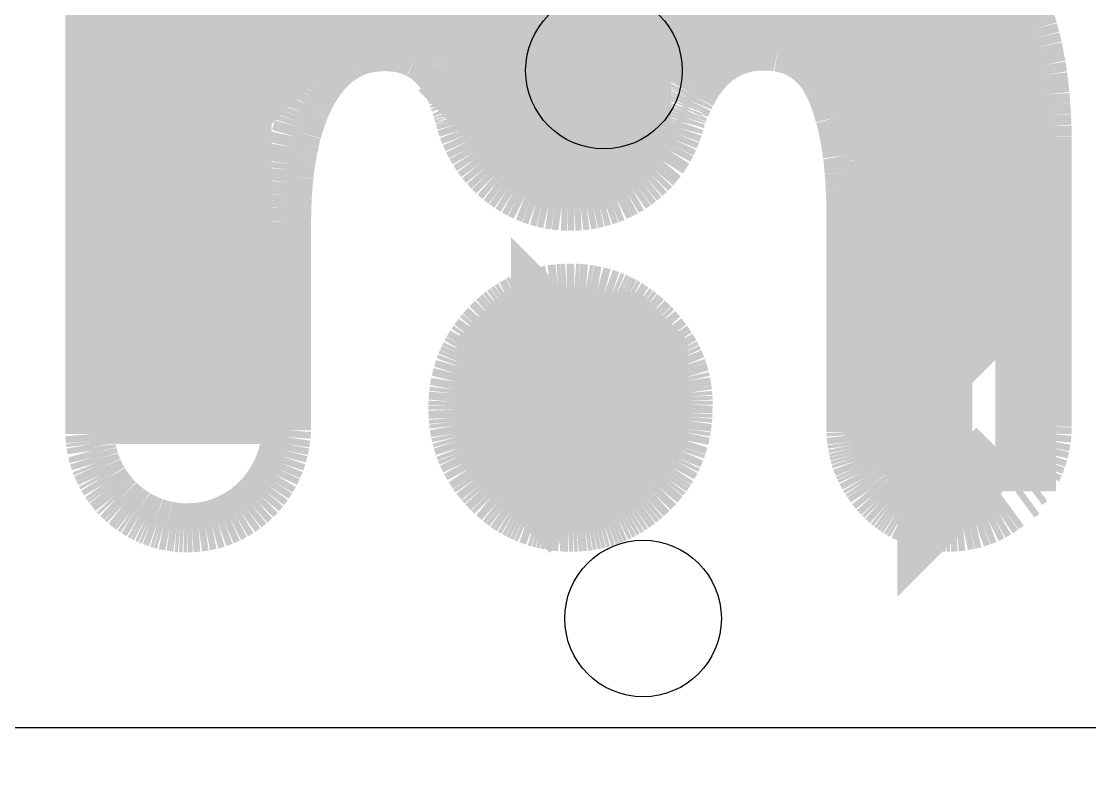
# Model space of a CAD drawing. Extents: x -4 to 87.6, y -5.6 to 52.5.
# Drawn here: x 25.288 to 28.754, y 35.701 to 38.133 of the extents above; entities that cross this region are included whole.
import ezdxf

# ---------------------------------------------------------------- set-up
doc = ezdxf.new("R2010")
doc.units = 0
for name, color, linetype in [('BG_SILKSCREEN_TOP', 2, 'CONTINUOUS'), ('ET_TOP', 171, 'CONTINUOUS'), ('VC_TOP', 254, 'CONTINUOUS')]:
    doc.layers.add(name, color=color, linetype=linetype)

msp = doc.modelspace()

# ---------------------------------------------------------------- linework, layer by layer
at = {"layer": 'BG_SILKSCREEN_TOP'}
msp.add_lwpolyline([(25.8351, 36.7612, 0.5311, 0.5311, 0), (25.8351, 38.2427, 0.5311, 0.5311, 0), (25.8404, 38.2481, 0.5311, 0.5311, 0), (25.9784, 38.1102, 0.5311, 0.5311, 0), (25.9784, 37.9136, 0.3185, 0.3185, 0), (25.989, 37.9136, 0.3185, 0.3185, 0), (26.4935, 38.418, 0.3185, 0.3185, 0), (26.9131, 38.418, 0.3185, 0.3185, 0), (27.2369, 38.0942, 0.3185, 0.3185, 0), (27.2369, 37.7914, 0.3185, 0.3185, 0), (27.1308, 37.6852, 0.3185, 0.3185, 0), (27.0246, 37.6852, 0.3185, 0.3185, 0), (26.8016, 37.9082, 0.3185, 0.3185, 0), (26.8653, 37.972, 0.3185, 0.3185, 0), (26.9875, 37.972, 0.3185, 0.3185, 0), (26.9875, 38.0464, 0.3185, 0.3185, 0), (26.8122, 38.2217, 0.3185, 0.3185, 0), (26.5466, 38.2217, 0.3185, 0.3185, 0), (26.4828, 38.1579, 0.3185, 0.3185, 0), (26.7271, 38.1579, 0.3185, 0.3185, 0), (26.9024, 37.9827, 0.3185, 0.3185, 0)], format="xyseb", dxfattribs=at)
for points, const_width in [([(27.2369, 38.0942), (27.5133, 38.0942), (27.5557, 38.1366), (27.5557, 38.2641), (27.5397, 38.2801), (27.5186, 38.2801), (27.4759, 38.2377), (27.5079, 38.2377), (27.6832, 38.4127)], 0.3185), ([(28.1716, 38.4023), (28.416, 38.1579), (28.416, 37.5153), (28.4851, 37.4462), (28.4851, 36.7665), (28.4053, 36.7665), (28.2885, 36.6497), (28.2885, 36.6867), (28.161, 36.8143), (28.193, 36.8463), (28.193, 37.3614), (28.1452, 37.4091), (28.1452, 37.7543), (28.1079, 37.7914), (28.1079, 38.1897), (27.7787, 38.1897), (27.7734, 38.195), (27.8425, 38.195), (28.161, 37.8765), (28.177, 37.8922), (28.177, 38.1155), (28.2143, 38.0782), (28.2143, 36.7187)], 0.3185), ([(25.51, 38.226), (25.51, 38.1886)], 0.1593), ([(27.3045, 38.1993), (27.2976, 38.2168)], 0.1593), ([(27.3215, 38.2306), (27.3045, 38.1993)], 0.1593), ([(25.51, 38.1886), (25.51, 38.1399)], 0.1593), ([(28.544, 38.1871), (28.5339, 38.2125)], 0.1593), ([(28.5537, 38.161), (28.544, 38.1871)], 0.1593), ([(28.562, 38.134), (28.5537, 38.161)], 0.1593), ([(25.51, 38.1399), (25.51, 38.0815)], 0.1593), ([(28.5704, 38.1064), (28.562, 38.134)], 0.1593), ([(25.51, 38.0815), (25.51, 38.0144)], 0.1593), ([(28.578, 38.0782), (28.5704, 38.1064)], 0.1593), ([(28.5849, 38.0489), (28.578, 38.0782)], 0.1593), ([(26.3883, 38.0395), (26.4, 38.0426)], 0.1593), ([(26.4, 38.0426), (26.4112, 38.0454)], 0.1593), ([(26.4112, 38.0454), (26.4234, 38.0474)], 0.1593), ([(26.4234, 38.0474), (26.4356, 38.0489)], 0.1593), ([(26.4356, 38.0489), (26.4478, 38.05)], 0.1593), ([(26.4478, 38.05), (26.4607, 38.0507)], 0.1593), ([(26.4607, 38.0507), (26.4734, 38.0507)], 0.1593), ([(26.4734, 38.0507), (26.4856, 38.05)], 0.1593), ([(26.4856, 38.05), (26.4978, 38.0489)], 0.1593), ([(26.4978, 38.0489), (26.5095, 38.0474)], 0.1593), ([(26.5095, 38.0474), (26.5206, 38.0454)], 0.1593), ([(26.5206, 38.0454), (26.5318, 38.0426)], 0.1593), ([(26.5318, 38.0426), (26.543, 38.0395)], 0.1593), ([(27.6103, 38.0383), (27.6215, 38.0421)], 0.1593), ([(27.6215, 38.0421), (27.6327, 38.0454)], 0.1593), ([(27.6327, 38.0454), (27.6443, 38.0479)], 0.1593), ([(27.6443, 38.0479), (27.6565, 38.05)], 0.1593), ([(27.6565, 38.05), (27.6682, 38.0517)], 0.1593), ([(27.6682, 38.0517), (27.6809, 38.0528)], 0.1593), ([(27.6809, 38.0528), (27.6939, 38.0528)], 0.1593), ([(27.6939, 38.0528), (27.7066, 38.0528)], 0.1593), ([(27.7066, 38.0528), (27.7193, 38.0522)], 0.1593), ([(27.7193, 38.0522), (27.732, 38.0512)], 0.1593), ([(27.732, 38.0512), (27.7437, 38.0489)], 0.1593), ([(27.7437, 38.0489), (27.7558, 38.0469)], 0.1593), ([(27.7558, 38.0469), (27.767, 38.0441)], 0.1593), ([(27.767, 38.0441), (27.7782, 38.0411)], 0.1593), ([(27.7782, 38.0411), (27.7889, 38.0373)], 0.1593), ([(28.5907, 38.0197), (28.5849, 38.0489)], 0.1593), ([(25.51, 38.0144), (25.51, 37.9407)], 0.1593), ([(26.3162, 38.0017), (26.3258, 38.0086)], 0.1593), ([(26.3258, 38.0086), (26.3352, 38.0149)], 0.1593), ([(26.3352, 38.0149), (26.3454, 38.0208)], 0.1593), ([(26.3454, 38.0208), (26.3561, 38.0261)], 0.1593), ([(26.3561, 38.0261), (26.3667, 38.0314)], 0.1593), ([(26.3667, 38.0314), (26.3771, 38.0357)], 0.1593), ([(26.3771, 38.0357), (26.3883, 38.0395)], 0.1593), ([(26.543, 38.0395), (26.5529, 38.0357)], 0.1593), ([(26.5529, 38.0357), (26.5636, 38.0314)], 0.1593), ([(26.5636, 38.0314), (26.5732, 38.0266)], 0.1593), ([(26.5732, 38.0266), (26.5829, 38.022)], 0.1593), ([(26.5829, 38.022), (26.5923, 38.0162)], 0.1593), ([(26.5923, 38.0162), (26.6009, 38.0098)], 0.1593), ([(26.6009, 38.0098), (26.6098, 38.0027)], 0.1593), ([(27.5397, 37.9981), (27.5488, 38.0055)], 0.1593), ([(27.5488, 38.0055), (27.5582, 38.0119)], 0.1593), ([(27.5582, 38.0119), (27.5684, 38.0182)], 0.1593), ([(27.5684, 38.0182), (27.5786, 38.0241)], 0.1593), ([(27.5786, 38.0241), (27.5887, 38.0294)], 0.1593), ([(27.5887, 38.0294), (27.5991, 38.0342)], 0.1593), ([(27.5991, 38.0342), (27.6103, 38.0383)], 0.1593), ([(27.7889, 38.0373), (27.7988, 38.0332)], 0.1593), ([(27.7988, 38.0332), (27.8089, 38.0284)], 0.1593), ([(27.8089, 38.0284), (27.8186, 38.0225)], 0.1593), ([(27.8186, 38.0225), (27.828, 38.0167)], 0.1593), ([(27.828, 38.0167), (27.8371, 38.0103)], 0.1593), ([(27.8371, 38.0103), (27.8455, 38.0032)], 0.1593), ([(28.5966, 37.9895), (28.5907, 38.0197)], 0.1593), ([(26.2801, 37.9682), (26.289, 37.9778)], 0.1593), ([(26.289, 37.9778), (26.2976, 37.9865)], 0.1593), ([(26.2976, 37.9865), (26.3065, 37.9943)], 0.1593), ([(26.3065, 37.9943), (26.3162, 38.0017)], 0.1593), ([(26.6098, 38.0027), (26.6179, 37.9954)], 0.1593), ([(26.6179, 37.9954), (26.6263, 37.9875)], 0.1593), ([(26.6263, 37.9875), (26.6337, 37.9794)], 0.1593), ([(26.6337, 37.9794), (26.6413, 37.9705)], 0.1593), ([(27.5052, 37.9631), (27.5133, 37.9725)], 0.1593), ([(27.5133, 37.9725), (27.5217, 37.9816)], 0.1593), ([(27.5217, 37.9816), (27.5308, 37.99)], 0.1593), ([(27.5308, 37.99), (27.5397, 37.9981)], 0.1593), ([(27.8455, 38.0032), (27.8541, 37.9959)], 0.1593), ([(27.8541, 37.9959), (27.862, 37.988)], 0.1593), ([(27.862, 37.988), (27.8702, 37.9794)], 0.1593), ([(27.8702, 37.9794), (27.8775, 37.971)], 0.1593), ([(27.8775, 37.971), (27.8844, 37.9613)], 0.1593), ([(28.6014, 37.9583), (28.5966, 37.9895)], 0.1593), ([(25.51, 37.9407), (25.51, 37.8605)], 0.1593), ([(26.2486, 37.9268), (26.2562, 37.9379)], 0.1593), ([(26.2562, 37.9379), (26.2641, 37.9486)], 0.1593), ([(26.2641, 37.9486), (26.272, 37.9588)], 0.1593), ([(26.272, 37.9588), (26.2801, 37.9682)], 0.1593), ([(26.6413, 37.9705), (26.6482, 37.9608)], 0.1593), ([(26.6482, 37.9608), (26.655, 37.9514)], 0.1593), ([(26.655, 37.9514), (26.6614, 37.9407)], 0.1593), ([(26.6614, 37.9407), (26.6677, 37.9301)], 0.1593), ([(27.4818, 37.9316), (27.4894, 37.9423)], 0.1593), ([(27.4894, 37.9423), (27.4973, 37.9529)], 0.1593), ([(27.4973, 37.9529), (27.5052, 37.9631)], 0.1593), ([(27.8844, 37.9613), (27.8912, 37.9514)], 0.1593), ([(27.8912, 37.9514), (27.8976, 37.9407)], 0.1593), ([(27.8976, 37.9407), (27.9034, 37.9296)], 0.1593), ([(28.605, 37.9268), (28.6014, 37.9583)], 0.1593), ([(26.227, 37.8907), (26.2339, 37.9034)], 0.1593), ([(26.2339, 37.9034), (26.2412, 37.9151)], 0.1593), ([(26.2412, 37.9151), (26.2486, 37.9268)], 0.1593), ([(26.6677, 37.9301), (26.6736, 37.9184)], 0.1593), ([(26.6736, 37.9184), (26.6794, 37.9067)], 0.1593), ([(26.6794, 37.9067), (26.6822, 37.8993)], 0.1593), ([(27.4627, 37.8981), (27.4681, 37.9077)], 0.1593), ([(27.4681, 37.9077), (27.4749, 37.9199)], 0.1593), ([(27.4749, 37.9199), (27.4818, 37.9316)], 0.1593), ([(27.9034, 37.9296), (27.9093, 37.9184)], 0.1593), ([(27.9093, 37.9184), (27.9151, 37.9062)], 0.1593), ([(27.9151, 37.9062), (27.9204, 37.894)], 0.1593), ([(28.6088, 37.8945), (28.605, 37.9268)], 0.1593), ([(26.2143, 37.8643), (26.2207, 37.8775)], 0.1593), ([(26.2207, 37.8775), (26.227, 37.8907)], 0.1593), ([(26.6822, 37.8993), (26.6837, 37.896)], 0.1593), ([(26.6837, 37.896), (26.6847, 37.8922)], 0.1593), ([(26.6847, 37.8922), (26.6863, 37.8892)], 0.1593), ([(26.6863, 37.8892), (26.6873, 37.8854)], 0.1593), ([(26.6873, 37.8854), (26.689, 37.8823)], 0.1593), ([(26.689, 37.8823), (26.6901, 37.8785)], 0.1593), ([(26.6901, 37.8785), (26.6916, 37.8755)], 0.1593), ([(26.6916, 37.8755), (26.6926, 37.8717)], 0.1593), ([(26.6926, 37.8717), (26.6939, 37.8678)], 0.1593), ([(26.6939, 37.8678), (26.6954, 37.8648)], 0.1593), ([(27.4467, 37.8648), (27.4485, 37.8689)], 0.1593), ([(27.4485, 37.8689), (27.4505, 37.8732)], 0.1593), ([(27.4505, 37.8732), (27.4526, 37.8775)], 0.1593), ([(27.4526, 37.8775), (27.4544, 37.8818)], 0.1593), ([(27.4544, 37.8818), (27.4564, 37.8859)], 0.1593), ([(27.4564, 37.8859), (27.4584, 37.8897)], 0.1593), ([(27.4584, 37.8897), (27.4607, 37.894)], 0.1593), ([(27.4607, 37.894), (27.4627, 37.8981)], 0.1593), ([(27.9204, 37.894), (27.9253, 37.8805)], 0.1593), ([(27.9253, 37.8805), (27.9301, 37.8673)], 0.1593), ([(27.9301, 37.8673), (27.9344, 37.8541)], 0.1593), ([(28.6113, 37.8615), (28.6088, 37.8945)], 0.1593), ([(25.51, 37.8605), (25.51, 37.7762)], 0.1593), ([(26.1973, 37.8211), (26.2026, 37.8356)], 0.1593), ([(26.2026, 37.8356), (26.2085, 37.8498)], 0.1593), ([(26.2085, 37.8498), (26.2143, 37.8643)], 0.1593), ([(26.6954, 37.8648), (26.6964, 37.861)], 0.1593), ([(26.6964, 37.861), (26.6979, 37.8572)], 0.1593), ([(26.6979, 37.8572), (26.699, 37.8541)], 0.1593), ([(26.699, 37.8541), (26.7002, 37.8503)], 0.1593), ([(26.7002, 37.8503), (26.7012, 37.8468)], 0.1593), ([(26.7012, 37.8468), (26.7028, 37.843)], 0.1593), ([(26.7028, 37.843), (26.7038, 37.8391)], 0.1593), ([(26.7038, 37.8391), (26.7048, 37.8356)], 0.1593), ([(26.7048, 37.8356), (26.7061, 37.8318)], 0.1593), ([(27.4325, 37.8297), (27.434, 37.8338)], 0.1593), ([(27.434, 37.8338), (27.4356, 37.8386)], 0.1593), ([(27.4356, 37.8386), (27.4373, 37.843)], 0.1593), ([(27.4373, 37.843), (27.4394, 37.8473)], 0.1593), ([(27.4394, 37.8473), (27.4409, 37.8521)], 0.1593), ([(27.4409, 37.8521), (27.4432, 37.8562)], 0.1593), ([(27.4432, 37.8562), (27.4447, 37.8605)], 0.1593), ([(27.4447, 37.8605), (27.4467, 37.8648)], 0.1593), ([(27.9344, 37.8541), (27.939, 37.8396)], 0.1593), ([(27.939, 37.8396), (27.9428, 37.8254)], 0.1593), ([(28.6136, 37.8275), (28.6113, 37.8615)], 0.1593), ([(26.1871, 37.7904), (26.192, 37.8059)], 0.1593), ([(26.192, 37.8059), (26.1973, 37.8211)], 0.1593), ([(26.7061, 37.8318), (26.7071, 37.828)], 0.1593), ([(26.7071, 37.828), (26.7086, 37.8244)], 0.1593), ([(26.7086, 37.8244), (26.7096, 37.8201)], 0.1593), ([(26.7096, 37.8201), (26.7106, 37.8163)], 0.1593), ([(26.7106, 37.8163), (26.7144, 37.8026)], 0.1593), ([(26.7144, 37.8026), (26.7208, 37.7825)], 0.1593), ([(27.4218, 37.7967), (27.4234, 37.8016)], 0.1593), ([(27.4234, 37.8016), (27.4251, 37.8064)], 0.1593), ([(27.4251, 37.8064), (27.4262, 37.8112)], 0.1593), ([(27.4262, 37.8112), (27.4277, 37.8158)], 0.1593), ([(27.4277, 37.8158), (27.4292, 37.8201)], 0.1593), ([(27.4292, 37.8201), (27.431, 37.8249)], 0.1593), ([(27.431, 37.8249), (27.4325, 37.8297)], 0.1593), ([(27.9428, 37.8254), (27.9471, 37.8112)], 0.1593), ([(27.9471, 37.8112), (27.9507, 37.7957)], 0.1593), ([(28.6151, 37.7937), (28.6136, 37.8275)], 0.1593), ([(25.51, 37.7762), (25.51, 37.688)], 0.1593), ([(26.178, 37.7581), (26.1828, 37.7744)], 0.1593), ([(26.1828, 37.7744), (26.1871, 37.7904)], 0.1593), ([(26.7208, 37.7825), (26.7282, 37.7632)], 0.1593), ([(26.7282, 37.7632), (26.7368, 37.7441)], 0.1593), ([(27.4053, 37.7495), (27.4127, 37.768)], 0.1593), ([(27.4127, 37.768), (27.4193, 37.7873)], 0.1593), ([(27.4193, 37.7873), (27.4218, 37.7967)], 0.1593), ([(27.9507, 37.7957), (27.954, 37.7802)], 0.1593), ([(27.954, 37.7802), (27.9573, 37.7645)], 0.1593), ([(27.9573, 37.7645), (27.9603, 37.7485)], 0.1593), ([(28.6156, 37.7586), (28.6151, 37.7937)], 0.1593), ([(26.1706, 37.7236), (26.1744, 37.7411)], 0.1593), ([(26.1744, 37.7411), (26.178, 37.7581)], 0.1593), ([(26.7368, 37.7441), (26.7465, 37.7256)], 0.1593), ([(27.3878, 37.7144), (27.3969, 37.732)], 0.1593), ([(27.3969, 37.732), (27.4053, 37.7495)], 0.1593), ([(27.9603, 37.7485), (27.9631, 37.732)], 0.1593), ([(27.9631, 37.732), (27.9657, 37.7149)], 0.1593), ([(28.6156, 37.7241), (28.6156, 37.7586)], 0.1593), ([(26.1643, 37.6872), (26.1676, 37.706)], 0.1593), ([(26.1676, 37.706), (26.1706, 37.7236)], 0.1593), ([(26.7465, 37.7256), (26.7564, 37.7081)], 0.1593), ([(26.7564, 37.7081), (26.7675, 37.6911)], 0.1593), ([(27.3667, 37.6814), (27.3771, 37.6979)], 0.1593), ([(27.3771, 37.6979), (27.3878, 37.7144)], 0.1593), ([(27.9657, 37.7149), (27.9677, 37.6974)], 0.1593), ([(27.9677, 37.6974), (27.9705, 37.6799)], 0.1593), ([(28.6156, 37.7193), (28.6156, 37.7241)], 0.1593), ([(28.6156, 37.706), (28.6156, 37.7193)], 0.1593), ([(28.6156, 37.6842), (28.6156, 37.706)], 0.1593), ([(25.51, 37.688), (25.51, 37.5976)], 0.1593), ([(26.1584, 37.6502), (26.161, 37.6687)], 0.1593), ([(26.161, 37.6687), (26.1643, 37.6872)], 0.1593), ([(26.7675, 37.6911), (26.7797, 37.6746)], 0.1593), ([(26.7797, 37.6746), (26.7924, 37.6593)], 0.1593), ([(26.7924, 37.6593), (26.8064, 37.6443)], 0.1593), ([(27.3416, 37.6517), (27.3543, 37.6667)], 0.1593), ([(27.3543, 37.6667), (27.3667, 37.6814)], 0.1593), ([(27.9705, 37.6799), (27.972, 37.6618)], 0.1593), ([(27.972, 37.6618), (27.9735, 37.6438)], 0.1593), ([(28.6156, 37.656), (28.6156, 37.6842)], 0.1593), ([(26.1541, 37.6103), (26.1564, 37.6306)], 0.1593), ([(26.1564, 37.6306), (26.1584, 37.6502)], 0.1593), ([(26.8064, 37.6443), (26.8206, 37.6301)], 0.1593), ([(26.8206, 37.6301), (26.8361, 37.6166)], 0.1593), ([(27.2992, 37.6126), (27.3141, 37.6248)], 0.1593), ([(27.3141, 37.6248), (27.3284, 37.638)], 0.1593), ([(27.3284, 37.638), (27.3416, 37.6517)], 0.1593), ([(27.9735, 37.6438), (27.9753, 37.6248)], 0.1593), ([(27.9753, 37.6248), (27.9763, 37.6055)], 0.1593), ([(28.6156, 37.621), (28.6156, 37.656)], 0.1593), ([(25.51, 37.5976), (25.51, 37.5069)], 0.1593), ([(26.1511, 37.5694), (26.1526, 37.5902)], 0.1593), ([(26.1526, 37.5902), (26.1541, 37.6103)], 0.1593), ([(26.8361, 37.6166), (26.8521, 37.6044)], 0.1593), ([(26.8521, 37.6044), (26.8684, 37.5928)], 0.1593), ([(26.8684, 37.5928), (26.8854, 37.5821)], 0.1593), ([(27.2514, 37.5801), (27.2679, 37.5897)], 0.1593), ([(27.2679, 37.5897), (27.2837, 37.6009)], 0.1593), ([(27.2837, 37.6009), (27.2992, 37.6126)], 0.1593), ([(27.9763, 37.6055), (27.9773, 37.5864)], 0.1593), ([(28.6156, 37.5806), (28.6156, 37.621)], 0.1593), ([(26.1501, 37.5483), (26.1511, 37.5694)], 0.1593), ([(26.8854, 37.5821), (26.9029, 37.5727)], 0.1593), ([(26.9029, 37.5727), (26.921, 37.5636)], 0.1593), ([(26.921, 37.5636), (26.9403, 37.5562)], 0.1593), ([(26.9403, 37.5562), (26.9593, 37.5493)], 0.1593), ([(27.1798, 37.5493), (27.1983, 37.5557)], 0.1593), ([(27.1983, 37.5557), (27.2164, 37.5625)], 0.1593), ([(27.2164, 37.5625), (27.2339, 37.5712)], 0.1593), ([(27.2339, 37.5712), (27.2514, 37.5801)], 0.1593), ([(27.9773, 37.5864), (27.9784, 37.5669)], 0.1593), ([(27.9784, 37.5669), (27.9789, 37.5465)], 0.1593), ([(28.6156, 37.5361), (28.6156, 37.5806)], 0.1593), ([(26.1488, 37.5046), (26.1493, 37.5265)], 0.1593), ([(26.1493, 37.5265), (26.1501, 37.5483)], 0.1593), ([(26.9593, 37.5493), (26.9789, 37.544)], 0.1593), ([(26.9789, 37.544), (26.9992, 37.5392)], 0.1593), ([(26.9992, 37.5392), (27.0192, 37.5361)], 0.1593), ([(27.0192, 37.5361), (27.0406, 37.5333)], 0.1593), ([(27.0406, 37.5333), (27.0612, 37.5328)], 0.1593), ([(27.0612, 37.5328), (27.082, 37.5328)], 0.1593), ([(27.082, 37.5328), (27.1021, 37.5338)], 0.1593), ([(27.1021, 37.5338), (27.1219, 37.5361)], 0.1593), ([(27.1219, 37.5361), (27.1414, 37.5397)], 0.1593), ([(27.1414, 37.5397), (27.1605, 37.544)], 0.1593), ([(27.1605, 37.544), (27.1798, 37.5493)], 0.1593), ([(27.9789, 37.5465), (27.9794, 37.526)], 0.1593), ([(27.9794, 37.526), (27.9794, 37.5051)], 0.1593), ([(28.6156, 37.4871), (28.6156, 37.5361)], 0.1593), ([(25.51, 37.5069), (25.51, 37.416)], 0.1593), ([(26.1483, 37.4818), (26.1488, 37.5046)], 0.1593), ([(27.9794, 37.5051), (27.9794, 37.4988)], 0.1593), ([(27.9794, 37.4988), (27.9794, 37.4899)], 0.1593), ([(27.9794, 37.4899), (27.9794, 37.4749)], 0.1593), ([(28.6156, 37.435), (28.6156, 37.4871)], 0.1593), ([(26.1483, 37.4701), (26.1483, 37.4818)], 0.1593), ([(26.1483, 37.4637), (26.1483, 37.4701)], 0.1593), ([(26.1483, 37.451), (26.1483, 37.4637)], 0.1593), ([(26.1483, 37.433), (26.1483, 37.451)], 0.1593), ([(27.9794, 37.4749), (27.9794, 37.4543)], 0.1593), ([(27.9794, 37.4543), (27.9794, 37.4287)], 0.1593), ([(26.1483, 37.4101), (26.1483, 37.433)], 0.1593), ([(27.9794, 37.4287), (27.9794, 37.399)], 0.1593), ([(28.6156, 37.3809), (28.6156, 37.435)], 0.1593), ([(25.51, 37.416), (25.51, 37.3273)], 0.1593), ([(26.1483, 37.383), (26.1483, 37.4101)], 0.1593), ([(26.1483, 37.3522), (26.1483, 37.383)], 0.1593), ([(27.9794, 37.399), (27.9794, 37.3654)], 0.1593), ([(26.1483, 37.3182), (26.1483, 37.3522)], 0.1593), ([(27.0032, 36.6337), (27.099, 36.6337), (27.29, 36.8249), (27.29, 37.0319), (27.2265, 37.0957), (26.9184, 37.0957), (26.86, 37.0373), (26.86, 36.7772), (27.0032, 36.6337), (27.0883, 36.7187), (27.0883, 36.9948), (27.0353, 37.0479), (27.0353, 36.9578), (27.2318, 36.7612)], 0.3185), ([(27.9794, 37.3654), (27.9794, 37.3289)], 0.1593), ([(28.6156, 37.325), (28.6156, 37.3809)], 0.1593), ([(25.51, 37.3273), (25.51, 37.2412)], 0.1593), ([(26.1483, 37.2821), (26.1483, 37.3182)], 0.1593), ([(27.9794, 37.3289), (27.9794, 37.2895)], 0.1593), ([(28.6156, 37.2684), (28.6156, 37.325)], 0.1593), ([(26.1483, 37.2435), (26.1483, 37.2821)], 0.1593), ([(27.9794, 37.2895), (27.9794, 37.2486)], 0.1593), ([(26.1483, 37.2036), (26.1483, 37.2435)], 0.1593), ([(26.9438, 37.2466), (26.9321, 37.2422)], 0.1593), ([(26.9555, 37.2504), (26.9438, 37.2466)], 0.1593), ([(26.9677, 37.2539), (26.9555, 37.2504)], 0.1593), ([(26.9794, 37.2567), (26.9677, 37.2539)], 0.1593), ([(26.9923, 37.2593), (26.9794, 37.2567)], 0.1593), ([(27.0045, 37.2621), (26.9923, 37.2593)], 0.1593), ([(27.0172, 37.2636), (27.0045, 37.2621)], 0.1593), ([(27.0299, 37.2651), (27.0172, 37.2636)], 0.1593), ([(27.0431, 37.2661), (27.0299, 37.2651)], 0.1593), ([(27.0566, 37.2669), (27.0431, 37.2661)], 0.1593), ([(27.0698, 37.2669), (27.0566, 37.2669)], 0.1593), ([(27.0825, 37.2669), (27.0698, 37.2669)], 0.1593), ([(27.0952, 37.2661), (27.0825, 37.2669)], 0.1593), ([(27.1074, 37.2651), (27.0952, 37.2661)], 0.1593), ([(27.1196, 37.2641), (27.1074, 37.2651)], 0.1593), ([(27.1318, 37.2621), (27.1196, 37.2641)], 0.1593), ([(27.1442, 37.2598), (27.1318, 37.2621)], 0.1593), ([(27.1559, 37.2577), (27.1442, 37.2598)], 0.1593), ([(27.1681, 37.2544), (27.1559, 37.2577)], 0.1593), ([(27.1798, 37.2514), (27.1681, 37.2544)], 0.1593), ([(27.1915, 37.2471), (27.1798, 37.2514)], 0.1593), ([(27.2026, 37.2435), (27.1915, 37.2471)], 0.1593), ([(27.2143, 37.2387), (27.2026, 37.2435)], 0.1593), ([(27.9794, 37.2486), (27.9794, 37.2062)], 0.1593), ([(28.6156, 37.2115), (28.6156, 37.2684)], 0.1593), ([(25.51, 37.2412), (25.51, 37.1594)], 0.1593), ([(26.8663, 37.2085), (26.8557, 37.2013)], 0.1593), ([(26.877, 37.2153), (26.8663, 37.2085)], 0.1593), ([(26.8877, 37.2212), (26.877, 37.2153)], 0.1593), ([(26.8981, 37.227), (26.8877, 37.2212)], 0.1593), ([(26.9093, 37.2328), (26.8981, 37.227)], 0.1593), ([(26.9204, 37.2377), (26.9093, 37.2328)], 0.1593), ([(26.9321, 37.2422), (26.9204, 37.2377)], 0.1593), ([(27.2252, 37.2334), (27.2143, 37.2387)], 0.1593), ([(27.2359, 37.228), (27.2252, 37.2334)], 0.1593), ([(27.2471, 37.2222), (27.2359, 37.228)], 0.1593), ([(27.2578, 37.2163), (27.2471, 37.2222)], 0.1593), ([(27.2684, 37.2095), (27.2578, 37.2163)], 0.1593), ([(27.2791, 37.2026), (27.2684, 37.2095)], 0.1593), ([(28.6156, 37.1564), (28.6156, 37.2115)], 0.1593), ([(26.1483, 37.1632), (26.1483, 37.2036)], 0.1593), ([(26.826, 37.178), (26.8158, 37.1691)], 0.1593), ([(26.8356, 37.1861), (26.826, 37.178)], 0.1593), ([(26.8455, 37.194), (26.8356, 37.1861)], 0.1593), ([(26.8557, 37.2013), (26.8455, 37.194)], 0.1593), ([(27.2895, 37.195), (27.2791, 37.2026)], 0.1593), ([(27.2997, 37.1871), (27.2895, 37.195)], 0.1593), ([(27.3098, 37.1785), (27.2997, 37.1871)], 0.1593), ([(27.32, 37.1696), (27.3098, 37.1785)], 0.1593), ([(27.9794, 37.2062), (27.9794, 37.1632)], 0.1593), ([(25.51, 37.1594), (25.51, 37.083)], 0.1593), ([(26.1483, 37.1224), (26.1483, 37.1632)], 0.1593), ([(26.7884, 37.1409), (26.7797, 37.1312)], 0.1593), ([(26.7973, 37.1511), (26.7884, 37.1409)], 0.1593), ([(26.8064, 37.1599), (26.7973, 37.1511)], 0.1593), ([(26.8158, 37.1691), (26.8064, 37.1599)], 0.1593), ([(27.3294, 37.1605), (27.32, 37.1696)], 0.1593), ([(27.339, 37.1511), (27.3294, 37.1605)], 0.1593), ([(27.3484, 37.1414), (27.339, 37.1511)], 0.1593), ([(27.3571, 37.1312), (27.3484, 37.1414)], 0.1593), ([(27.9794, 37.1632), (27.9794, 37.1201)], 0.1593), ([(28.6156, 37.102), (28.6156, 37.1564)], 0.1593), ([(26.1483, 37.082), (26.1483, 37.1224)], 0.1593), ([(26.764, 37.1112), (26.7559, 37.1005)], 0.1593), ([(26.7713, 37.1213), (26.764, 37.1112)], 0.1593), ([(26.7797, 37.1312), (26.7713, 37.1213)], 0.1593), ([(27.366, 37.1213), (27.3571, 37.1312)], 0.1593), ([(27.3741, 37.1107), (27.366, 37.1213)], 0.1593), ([(27.382, 37.1005), (27.3741, 37.1107)], 0.1593), ([(27.9794, 37.1201), (27.9794, 37.0771)], 0.1593), ([(25.51, 37.083), (25.51, 37.0134)], 0.1593), ([(26.1483, 37.0421), (26.1483, 37.082)], 0.1593), ([(26.7426, 37.0792), (26.7363, 37.0688)], 0.1593), ([(26.749, 37.0904), (26.7426, 37.0792)], 0.1593), ([(26.7559, 37.1005), (26.749, 37.0904)], 0.1593), ([(27.3893, 37.0898), (27.382, 37.1005)], 0.1593), ([(27.3964, 37.0792), (27.3893, 37.0898)], 0.1593), ([(27.4028, 37.0683), (27.3964, 37.0792)], 0.1593), ([(27.9794, 37.0771), (27.9794, 37.0357)], 0.1593), ([(28.6156, 37.05), (28.6156, 37.102)], 0.1593), ([(26.1483, 37.004), (26.1483, 37.0421)], 0.1593), ([(26.7246, 37.0464), (26.7193, 37.0347)], 0.1593), ([(26.7299, 37.0576), (26.7246, 37.0464)], 0.1593), ([(26.7363, 37.0688), (26.7299, 37.0576)], 0.1593), ([(27.4091, 37.0576), (27.4028, 37.0683)], 0.1593), ([(27.415, 37.0464), (27.4091, 37.0576)], 0.1593), ([(27.4203, 37.0352), (27.415, 37.0464)], 0.1593), ([(27.4251, 37.0235), (27.4203, 37.0352)], 0.1593), ([(27.9794, 37.0357), (27.9794, 36.9959)], 0.1593), ([(28.6156, 37.0017), (28.6156, 37.05)], 0.1593), ([(25.51, 37.0134), (25.51, 36.9519)], 0.1593), ([(26.1483, 36.9677), (26.1483, 37.004)], 0.1593), ([(26.7101, 37.0119), (26.7066, 36.9997)], 0.1593), ([(26.7144, 37.0235), (26.7101, 37.0119)], 0.1593), ([(26.7193, 37.0347), (26.7144, 37.0235)], 0.1593), ([(27.4297, 37.0124), (27.4251, 37.0235)], 0.1593), ([(27.4335, 37.0007), (27.4297, 37.0124)], 0.1593), ([(27.4373, 36.9885), (27.4335, 37.0007)], 0.1593), ([(28.6156, 36.9573), (28.6156, 37.0017)], 0.1593), ([(26.1483, 36.9344), (26.1483, 36.9677)], 0.1593), ([(26.6997, 36.9758), (26.6964, 36.9631)], 0.1593), ([(26.7028, 36.988), (26.6997, 36.9758)], 0.1593), ([(26.7066, 36.9997), (26.7028, 36.988)], 0.1593), ([(27.4409, 36.9768), (27.4373, 36.9885)], 0.1593), ([(27.4437, 36.9646), (27.4409, 36.9768)], 0.1593), ([(27.9794, 36.9959), (27.9794, 36.9583)], 0.1593), ([(25.51, 36.9519), (25.51, 36.8993)], 0.1593), ([(26.1483, 36.9034), (26.1483, 36.9344)], 0.1593), ([(26.6921, 36.938), (26.6906, 36.9252)], 0.1593), ([(26.6944, 36.9506), (26.6921, 36.938)], 0.1593), ([(26.6964, 36.9631), (26.6944, 36.9506)], 0.1593), ([(27.4457, 36.9524), (27.4437, 36.9646)], 0.1593), ([(27.4477, 36.9397), (27.4457, 36.9524)], 0.1593), ([(27.4495, 36.9273), (27.4477, 36.9397)], 0.1593), ([(27.9794, 36.9583), (27.9794, 36.9237)], 0.1593), ([(28.6156, 36.9174), (28.6156, 36.9573)], 0.1593), ([(25.51, 36.8993), (25.51, 36.8579)], 0.1593), ([(26.1483, 36.877), (26.1483, 36.9034)], 0.1593), ([(26.6885, 36.8988), (26.688, 36.8854)], 0.1593), ([(26.6896, 36.912), (26.6885, 36.8988)], 0.1593), ([(26.6906, 36.9252), (26.6896, 36.912)], 0.1593), ([(27.4505, 36.9146), (27.4495, 36.9273)], 0.1593), ([(27.451, 36.9019), (27.4505, 36.9146)], 0.1593), ([(27.451, 36.8887), (27.451, 36.9019)], 0.1593), ([(27.9794, 36.9237), (27.9794, 36.8922)], 0.1593), ([(28.6156, 36.8833), (28.6156, 36.9174)], 0.1593), ([(26.1483, 36.8546), (26.1483, 36.877)], 0.1593), ([(26.688, 36.8854), (26.688, 36.8722)], 0.1593), ([(26.688, 36.8722), (26.6885, 36.859)], 0.1593), ([(27.45, 36.8493), (27.4505, 36.862)], 0.1593), ([(27.4505, 36.8755), (27.451, 36.8887)], 0.1593), ([(27.4505, 36.862), (27.4505, 36.8755)], 0.1593), ([(27.9794, 36.8922), (27.9794, 36.8653)], 0.1593), ([(27.9794, 36.8653), (27.9794, 36.843)], 0.1593), ([(28.6156, 36.8557), (28.6156, 36.8833)], 0.1593), ([(25.51, 36.8579), (25.51, 36.8275)], 0.1593), ([(25.51, 36.8275), (25.51, 36.8112)], 0.1593), ([(26.1483, 36.8371), (26.1483, 36.8546)], 0.1593), ([(26.1483, 36.8249), (26.1483, 36.8371)], 0.1593), ([(26.6885, 36.859), (26.689, 36.8463)], 0.1593), ([(26.689, 36.8463), (26.6901, 36.8333)], 0.1593), ([(26.6901, 36.8333), (26.6916, 36.8206)], 0.1593), ([(27.4472, 36.8239), (27.449, 36.8366)], 0.1593), ([(27.449, 36.8366), (27.45, 36.8493)], 0.1593), ([(27.9794, 36.843), (27.9794, 36.8254)], 0.1593), ([(28.6156, 36.8351), (28.6156, 36.8557)], 0.1593), ([(28.6156, 36.8221), (28.6156, 36.8351)], 0.1593), ([(25.51, 36.8112), (25.51, 36.8041)], 0.1593), ([(25.51, 36.8041), (25.51, 36.7932)], 0.1593), ([(25.51, 36.7932), (25.511, 36.782)], 0.1593), ([(26.1468, 36.784), (26.1483, 36.8059)], 0.1593), ([(26.1483, 36.8186), (26.1483, 36.8249)], 0.1593), ([(26.1483, 36.8059), (26.1483, 36.8186)], 0.1593), ([(26.6916, 36.8206), (26.6939, 36.8084)], 0.1593), ([(26.6939, 36.8084), (26.6959, 36.7957)], 0.1593), ([(26.6959, 36.7957), (26.6984, 36.7835)], 0.1593), ([(27.4409, 36.7866), (27.4437, 36.7988)], 0.1593), ([(27.4437, 36.7988), (27.4457, 36.8112)], 0.1593), ([(27.4457, 36.8112), (27.4472, 36.8239)], 0.1593), ([(27.9794, 36.8254), (27.9794, 36.8143)], 0.1593), ([(27.9794, 36.8143), (27.9794, 36.8099)], 0.1593), ([(27.9794, 36.8099), (27.9794, 36.8005)], 0.1593), ([(27.9794, 36.8005), (27.9799, 36.7899)], 0.1593), ([(28.6131, 36.7734), (28.6151, 36.7952)], 0.1593), ([(28.6151, 36.7952), (28.6156, 36.817)], 0.1593), ([(28.6156, 36.817), (28.6156, 36.8221)], 0.1593), ([(25.511, 36.782), (25.512, 36.7713)], 0.1593), ([(25.512, 36.7713), (25.5133, 36.7607)], 0.1593), ([(25.5133, 36.7607), (25.5153, 36.75)], 0.1593), ([(26.1394, 36.7416), (26.1435, 36.7622)], 0.1593), ([(26.1435, 36.7622), (26.1468, 36.784)], 0.1593), ([(26.6984, 36.7835), (26.7017, 36.7718)], 0.1593), ([(26.7017, 36.7718), (26.7056, 36.7602)], 0.1593), ([(26.7056, 36.7602), (26.7091, 36.748)], 0.1593), ([(27.431, 36.751), (27.4345, 36.7627)], 0.1593), ([(27.4345, 36.7627), (27.4384, 36.7744)], 0.1593), ([(27.4384, 36.7744), (27.4409, 36.7866)], 0.1593), ([(27.9799, 36.7899), (27.9811, 36.7787)], 0.1593), ([(27.9811, 36.7787), (27.9822, 36.768)], 0.1593), ([(27.9822, 36.768), (27.9837, 36.7574)], 0.1593), ([(28.6093, 36.7528), (28.6131, 36.7734)], 0.1593), ([(25.5153, 36.75), (25.5168, 36.7393)], 0.1593), ([(25.5168, 36.7393), (25.5196, 36.7294)], 0.1593), ([(25.5196, 36.7294), (25.5222, 36.7193)], 0.1593), ([(26.1341, 36.7208), (26.1394, 36.7416)], 0.1593), ([(26.7091, 36.748), (26.7134, 36.7368)], 0.1593), ([(26.7134, 36.7368), (26.7183, 36.7251)], 0.1593), ([(26.7183, 36.7251), (26.7236, 36.7139)], 0.1593), ([(27.4175, 36.7165), (27.4223, 36.7281)], 0.1593), ([(27.4223, 36.7281), (27.4272, 36.7393)], 0.1593), ([(27.4272, 36.7393), (27.431, 36.751)], 0.1593), ([(27.9837, 36.7574), (27.9857, 36.7469)], 0.1593), ([(27.9857, 36.7469), (27.988, 36.7368)], 0.1593), ([(27.988, 36.7368), (27.9905, 36.7266)], 0.1593), ([(27.9905, 36.7266), (27.9933, 36.7165)], 0.1593), ([(28.5981, 36.7119), (28.6045, 36.732)], 0.1593), ([(28.6045, 36.732), (28.6093, 36.7528)], 0.1593), ([(25.5222, 36.7193), (25.5255, 36.7091)], 0.1593), ([(25.5255, 36.7091), (25.5285, 36.6989)], 0.1593), ([(25.5285, 36.6989), (25.5323, 36.6895)], 0.1593), ([(25.5323, 36.6895), (25.5367, 36.6799)], 0.1593), ([(26.1191, 36.6814), (26.1272, 36.7007)], 0.1593), ([(26.1272, 36.7007), (26.1341, 36.7208)], 0.1593), ([(26.7236, 36.7139), (26.7289, 36.7027)], 0.1593), ([(26.7289, 36.7027), (26.7348, 36.6921)], 0.1593), ([(26.7348, 36.6921), (26.7406, 36.6809)], 0.1593), ([(27.4005, 36.6837), (27.4063, 36.6949)], 0.1593), ([(27.4063, 36.6949), (27.4122, 36.7055)], 0.1593), ([(27.4122, 36.7055), (27.4175, 36.7165)], 0.1593), ([(27.9933, 36.7165), (27.9964, 36.7066)], 0.1593), ([(27.9964, 36.7066), (28.0002, 36.6969)], 0.1593), ([(28.0002, 36.6969), (28.004, 36.6873)], 0.1593), ([(28.5821, 36.673), (28.5907, 36.6921)], 0.1593), ([(28.5907, 36.6921), (28.5981, 36.7119)], 0.1593), ([(25.5367, 36.6799), (25.5407, 36.6705)], 0.1593), ([(25.5407, 36.6705), (25.545, 36.6608)], 0.1593), ([(25.545, 36.6608), (25.5499, 36.6517)], 0.1593), ([(26.0995, 36.6443), (26.1102, 36.6624)], 0.1593), ([(26.1102, 36.6624), (26.1191, 36.6814)], 0.1593), ([(26.7406, 36.6809), (26.7475, 36.6705)], 0.1593), ([(26.7475, 36.6705), (26.7543, 36.6603)], 0.1593), ([(26.7543, 36.6603), (26.7617, 36.6497)], 0.1593), ([(27.3794, 36.6522), (27.3868, 36.6629)], 0.1593), ([(27.3868, 36.6629), (27.3936, 36.673)], 0.1593), ([(27.3936, 36.673), (27.4005, 36.6837)], 0.1593), ([(28.004, 36.6873), (28.0081, 36.6779)], 0.1593), ([(28.0081, 36.6779), (28.0124, 36.6687)], 0.1593), ([(28.0124, 36.6687), (28.0172, 36.6598)], 0.1593), ([(28.0172, 36.6598), (28.022, 36.6507)], 0.1593), ([(25.5499, 36.6517), (25.5552, 36.6433)], 0.1593), ([(25.5552, 36.6433), (25.5605, 36.6342)], 0.1593), ([(25.5605, 36.6342), (25.5664, 36.6258)], 0.1593), ([(25.5664, 36.6258), (25.5722, 36.6179)], 0.1593), ([(26.0761, 36.6103), (26.0883, 36.6268)], 0.1593), ([(26.0883, 36.6268), (26.0995, 36.6443)], 0.1593), ([(26.7617, 36.6497), (26.7698, 36.6395)], 0.1593), ([(26.7698, 36.6395), (26.7777, 36.6296)], 0.1593), ([(26.7777, 36.6296), (26.7861, 36.6199)], 0.1593), ([(26.7861, 36.6199), (26.7952, 36.6103)], 0.1593), ([(27.3459, 36.6126), (27.355, 36.622)], 0.1593), ([(27.355, 36.622), (27.3634, 36.6321)], 0.1593), ([(27.3634, 36.6321), (27.3718, 36.6423)], 0.1593), ([(27.3718, 36.6423), (27.3794, 36.6522)], 0.1593), ([(28.022, 36.6507), (28.0274, 36.6418)], 0.1593), ([(28.0274, 36.6418), (28.0332, 36.6332)], 0.1593), ([(28.0332, 36.6332), (28.0391, 36.6248)], 0.1593), ([(28.0391, 36.6248), (28.0449, 36.6161)], 0.1593), ([(28.5526, 36.6276), (28.5692, 36.6398)], 0.1593), ([(25.5722, 36.6179), (25.5786, 36.6098)], 0.1593), ([(25.5786, 36.6098), (25.5849, 36.6019)], 0.1593), ([(25.5849, 36.6019), (25.5913, 36.5938)], 0.1593), ([(25.5913, 36.5938), (25.5981, 36.5864)], 0.1593), ([(25.5981, 36.5864), (25.6055, 36.5796)], 0.1593), ([(26.0485, 36.5796), (26.0629, 36.5945)], 0.1593), ([(26.0629, 36.5945), (26.0761, 36.6103)], 0.1593), ([(26.7952, 36.6103), (26.8041, 36.6009)], 0.1593), ([(26.8041, 36.6009), (26.8138, 36.5912)], 0.1593), ([(26.8138, 36.5912), (26.8239, 36.5829)], 0.1593), ([(27.307, 36.5763), (27.3172, 36.5849)], 0.1593), ([(27.3172, 36.5849), (27.3268, 36.5938)], 0.1593), ([(27.3268, 36.5938), (27.3367, 36.6029)], 0.1593), ([(27.3367, 36.6029), (27.3459, 36.6126)], 0.1593), ([(28.0449, 36.6161), (28.0513, 36.6083)], 0.1593), ([(28.0513, 36.6083), (28.0576, 36.6004)], 0.1593), ([(28.0576, 36.6004), (28.0645, 36.5928)], 0.1593), ([(28.0645, 36.5928), (28.0713, 36.5854)], 0.1593), ([(28.0713, 36.5854), (28.0787, 36.578)], 0.1593), ([(28.5272, 36.5869), (28.5438, 36.5991)], 0.1593), ([(25.6055, 36.5796), (25.6131, 36.5722)], 0.1593), ([(25.6131, 36.5722), (25.6205, 36.5653)], 0.1593), ([(25.6205, 36.5653), (25.6289, 36.5587)], 0.1593), ([(25.6289, 36.5587), (25.637, 36.5524)], 0.1593), ([(25.637, 36.5524), (25.6454, 36.546)], 0.1593), ([(26.0002, 36.5407), (26.0172, 36.5529)], 0.1593), ([(26.0172, 36.5529), (26.0332, 36.5658)], 0.1593), ([(26.0332, 36.5658), (26.0485, 36.5796)], 0.1593), ([(26.8239, 36.5829), (26.8338, 36.5742)], 0.1593), ([(26.8338, 36.5742), (26.844, 36.5663)], 0.1593), ([(26.844, 36.5663), (26.8542, 36.5587)], 0.1593), ([(26.8542, 36.5587), (26.8643, 36.5519)], 0.1593), ([(26.8643, 36.5519), (26.8747, 36.545)], 0.1593), ([(27.2661, 36.5465), (27.2768, 36.5536)], 0.1593), ([(27.2768, 36.5536), (27.287, 36.561)], 0.1593), ([(27.287, 36.561), (27.2971, 36.5684)], 0.1593), ([(27.2971, 36.5684), (27.307, 36.5763)], 0.1593), ([(28.0787, 36.578), (28.0863, 36.5712)], 0.1593), ([(28.0863, 36.5712), (28.0942, 36.5641)], 0.1593), ([(28.0942, 36.5641), (28.1021, 36.5577)], 0.1593), ([(28.1021, 36.5577), (28.1107, 36.5514)], 0.1593), ([(28.1107, 36.5514), (28.1191, 36.5455)], 0.1593), ([(28.4764, 36.5488), (28.493, 36.561)], 0.1593), ([(25.6454, 36.546), (25.654, 36.5402)], 0.1593), ([(25.654, 36.5402), (25.6629, 36.5349)], 0.1593), ([(25.6629, 36.5349), (25.6715, 36.5295)], 0.1593), ([(25.6715, 36.5295), (25.6809, 36.5244)], 0.1593), ([(25.6809, 36.5244), (25.6901, 36.5196)], 0.1593), ([(25.6901, 36.5196), (25.6997, 36.5153)], 0.1593), ([(25.6997, 36.5153), (25.7091, 36.5115)], 0.1593), ([(25.9448, 36.512), (25.9641, 36.5206)], 0.1593), ([(25.9641, 36.5206), (25.9827, 36.5303)], 0.1593), ([(25.9827, 36.5303), (26.0002, 36.5407)], 0.1593), ([(26.8747, 36.545), (26.8854, 36.5387)], 0.1593), ([(26.8854, 36.5387), (26.8966, 36.5328)], 0.1593), ([(26.8966, 36.5328), (26.9072, 36.5275)], 0.1593), ([(26.9072, 36.5275), (26.9184, 36.5222)], 0.1593), ([(26.9184, 36.5222), (26.9296, 36.5173)], 0.1593), ([(26.9296, 36.5173), (26.9413, 36.5133)], 0.1593), ([(27.2004, 36.5143), (27.2115, 36.5186)], 0.1593), ([(27.2115, 36.5186), (27.2227, 36.5232)], 0.1593), ([(27.2227, 36.5232), (27.2339, 36.5285)], 0.1593), ([(27.2339, 36.5285), (27.2451, 36.5343)], 0.1593), ([(27.2451, 36.5343), (27.2557, 36.5402)], 0.1593), ([(27.2557, 36.5402), (27.2661, 36.5465)], 0.1593), ([(28.1191, 36.5455), (28.1277, 36.5397)], 0.1593), ([(28.1277, 36.5397), (28.1366, 36.5343)], 0.1593), ([(28.1366, 36.5343), (28.1457, 36.529)], 0.1593), ([(28.1457, 36.529), (28.1551, 36.5244)], 0.1593), ([(28.1551, 36.5244), (28.1643, 36.5196)], 0.1593), ([(28.1643, 36.5196), (28.1739, 36.5153)], 0.1593), ([(28.1739, 36.5153), (28.1838, 36.5115)], 0.1593), ([(28.4038, 36.5105), (28.4229, 36.5178)], 0.1593), ([(28.4229, 36.5178), (28.4414, 36.527)], 0.1593), ([(28.4414, 36.527), (28.4594, 36.5371)], 0.1593), ([(28.4594, 36.5371), (28.4764, 36.5488)], 0.1593), ([(25.7091, 36.5115), (25.7193, 36.5079)], 0.1593), ([(25.7193, 36.5079), (25.7294, 36.5041)], 0.1593), ([(25.7294, 36.5041), (25.7393, 36.5011)], 0.1593), ([(25.7393, 36.5011), (25.7495, 36.4983)], 0.1593), ([(25.7495, 36.4983), (25.7602, 36.4962)], 0.1593), ([(25.7602, 36.4962), (25.7708, 36.494)], 0.1593), ([(25.7708, 36.494), (25.7813, 36.4924)], 0.1593), ([(25.7813, 36.4924), (25.7919, 36.4909)], 0.1593), ([(25.7919, 36.4909), (25.8031, 36.4899)], 0.1593), ([(25.8031, 36.4899), (25.8143, 36.4894)], 0.1593), ([(25.8143, 36.4894), (25.8254, 36.4894)], 0.1593), ([(25.8254, 36.4894), (25.8415, 36.4899)], 0.1593), ([(25.8415, 36.4899), (25.863, 36.4914)], 0.1593), ([(25.863, 36.4914), (25.8844, 36.4945)], 0.1593), ([(25.8844, 36.4945), (25.9052, 36.4988)], 0.1593), ([(25.9052, 36.4988), (25.9253, 36.5046)], 0.1593), ([(25.9253, 36.5046), (25.9448, 36.512)], 0.1593), ([(26.9413, 36.5133), (26.953, 36.5089)], 0.1593), ([(26.953, 36.5089), (26.9646, 36.5056)], 0.1593), ([(26.9646, 36.5056), (26.9763, 36.5026)], 0.1593), ([(26.9763, 36.5026), (26.9885, 36.4998)], 0.1593), ([(26.9885, 36.4998), (27.0007, 36.4973)], 0.1593), ([(27.0007, 36.4973), (27.0129, 36.4952)], 0.1593), ([(27.0129, 36.4952), (27.0256, 36.494)], 0.1593), ([(27.0256, 36.494), (27.0383, 36.4924)], 0.1593), ([(27.0383, 36.4924), (27.0513, 36.4919)], 0.1593), ([(27.0513, 36.4919), (27.0645, 36.4914)], 0.1593), ([(27.0645, 36.4914), (27.0777, 36.4914)], 0.1593), ([(27.0777, 36.4914), (27.0904, 36.4919)], 0.1593), ([(27.0904, 36.4919), (27.1033, 36.4929)], 0.1593), ([(27.1033, 36.4929), (27.116, 36.494)], 0.1593), ([(27.116, 36.494), (27.1287, 36.4957)], 0.1593), ([(27.1287, 36.4957), (27.1409, 36.4978)], 0.1593), ([(27.1409, 36.4978), (27.1531, 36.5003)], 0.1593), ([(27.1531, 36.5003), (27.1653, 36.5031)], 0.1593), ([(27.1653, 36.5031), (27.177, 36.5062)], 0.1593), ([(27.177, 36.5062), (27.1887, 36.51)], 0.1593), ([(27.1887, 36.51), (27.2004, 36.5143)], 0.1593), ([(28.1838, 36.5115), (28.1935, 36.5079)], 0.1593), ([(28.1935, 36.5079), (28.2037, 36.5046)], 0.1593), ([(28.2037, 36.5046), (28.2143, 36.5021)], 0.1593), ([(28.2143, 36.5021), (28.2242, 36.4993)], 0.1593), ([(28.2242, 36.4993), (28.2349, 36.4973)], 0.1593), ([(28.2349, 36.4973), (28.2456, 36.4952)], 0.1593), ([(28.2456, 36.4952), (28.2562, 36.4934)], 0.1593), ([(28.2562, 36.4934), (28.2674, 36.4924)], 0.1593), ([(28.2674, 36.4924), (28.2783, 36.4919)], 0.1593), ([(28.2783, 36.4919), (28.2895, 36.4914)], 0.1593), ([(28.2895, 36.4914), (28.3007, 36.4914)], 0.1593), ([(28.3007, 36.4914), (28.3215, 36.4924)], 0.1593), ([(28.3215, 36.4924), (28.3426, 36.4945)], 0.1593), ([(28.3426, 36.4945), (28.3634, 36.4988)], 0.1593), ([(28.3634, 36.4988), (28.3842, 36.5036)], 0.1593), ([(28.3842, 36.5036), (28.4038, 36.5105)], 0.1593)]:
    msp.add_lwpolyline(points, dxfattribs=dict(at, const_width=const_width))
at = {"layer": 'ET_TOP'}
msp.add_lwpolyline([(44.8234, 38.0279), (38.2476, 38.0279), (34.272, 34.0523, -0.422839), (34.1262, 34.0545, 1.181225), (32.9725, 32.5387, -0.782078), (32.925, 32.3474), (32.5272, 32.3474), (31.796, 33.0784), (31.8051, 33.1076, 0.726082), (30.305, 34.1671, -0.61686), (30.1427, 34.2483), (30.1427, 35.4218), (29.7246, 35.8399), (22.127, 35.8399), (21.4549, 35.1678), (21.4549, 34.2539, -0.61369), (21.2933, 34.1721, 1.972304), (21.2933, 32.6141, -0.613877), (21.4549, 32.5323), (21.4549, 30.4942), (21.3396, 30.3789), (10.4028, 30.3789)], format="xyb", dxfattribs=at)
at = {"layer": 'VC_TOP'}
for centre in [(27.178, 37.973), (27.305, 36.195)]:
    msp.add_circle(centre, 0.254, dxfattribs=at)

doc.saveas('drawing.dxf')
